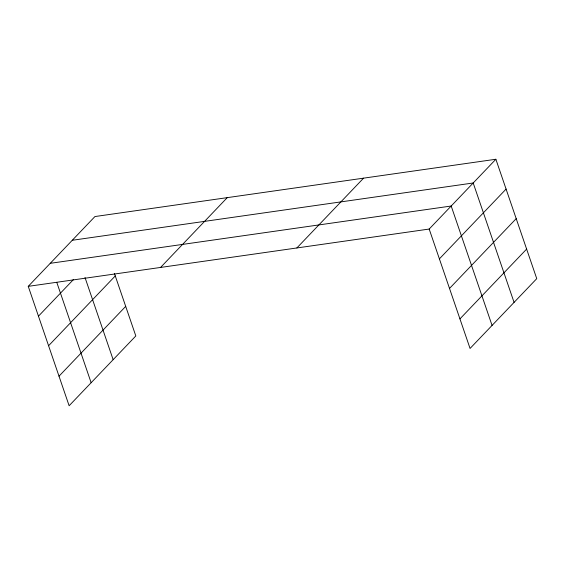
<?xml version="1.0" encoding="UTF-8"?>
<svg xmlns="http://www.w3.org/2000/svg" width="565" height="565" viewBox="0 0 565 565"><rect width="100%" height="100%" fill="white"/><g stroke="black" fill="none" stroke-linecap="round" stroke-linejoin="round"><path stroke-width="0.85" d="M114.427 273.467L135.819 335.949L69.128 405.748L28.25 286.349L94.941 216.55L495.872 159.252L536.75 278.651L470.059 348.45L429.181 229.051L495.872 159.252M38.462 316.174L73.556 279.442M48.583 345.738L115.274 275.932M160.559 267.443L227.25 197.644M59.007 376.191L125.698 306.385M296.872 247.957L363.563 178.159M439.393 258.876L506.085 189.077M449.514 288.44L516.205 218.634M459.938 318.893L526.629 249.087M72.263 240.28L473.195 182.982L514.072 302.381M50.257 263.318L451.188 206.02L492.066 325.419M28.25 286.349L429.181 229.051M85.004 277.5L113.148 359.679M56.783 282.373L91.135 382.717"/></g></svg>
